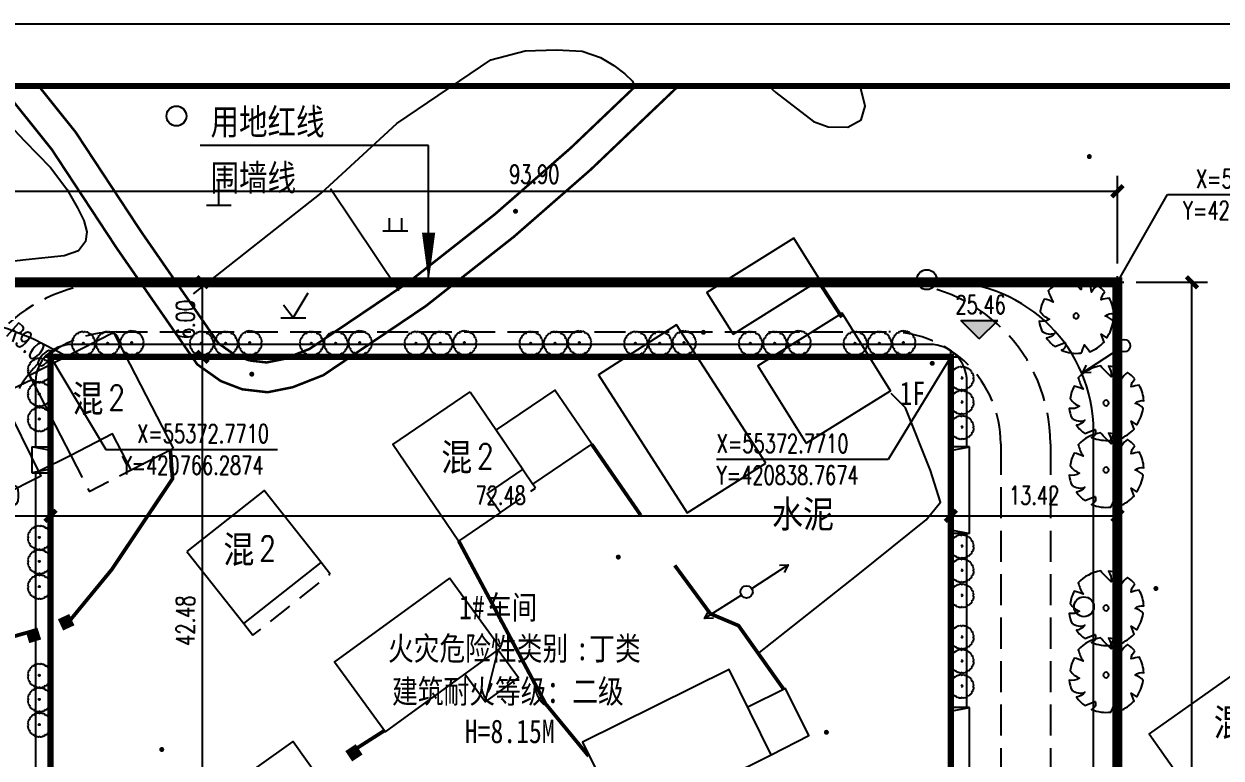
# Model space of a CAD drawing. Header units: millimetres. Extents: x 420716 to 421013, y 55190 to 55400.
# Drawn here: x 420764.2 to 420860.5, y 55340.5 to 55399.6 of the extents above; entities that cross this region are included whole.
import ezdxf
from ezdxf.enums import TextEntityAlignment as Align

# ---------------------------------------------------------------- set-up
doc = ezdxf.new("R2010")
doc.units = ezdxf.units.MM
for name, pattern in [('DASH', [0.35, 0.25, -0.1]), ('X2', [10, 8, -2]), ('X5', [3, 2, -1])]:
    doc.linetypes.add(name, pattern=pattern)
doc.layers.add('0 - 已设计道路边线', color=140, linetype='Continuous', lineweight=50)
for name, color, linetype in [('0 - 建筑控制线', 40, 'Continuous'), ('0 - 新建建筑', 7, 'Continuous'), ('0 - 消防车道', 40, 'Continuous'), ('0 - 绿化2', 74, 'Continuous'), ('0-建筑立面', 255, 'Continuous'), ('DIM_COOR', 171, 'Continuous'), ('DIM_ELEV', 171, 'Continuous'), ('DIM_LEAD', 171, 'Continuous'), ('LV', 3, 'Continuous'), ('PUB_DIM', 171, 'Continuous'), ('PUB_TEXT', 7, 'Continuous'), ('STAIR', 3, 'Continuous'), ('TK', 4, 'Continuous'), ('TREE', 74, 'Continuous'), ('地形图', 252, 'Continuous'), ('道路网', 7, 'Continuous')]:
    doc.layers.add(name, color=color, linetype=linetype)
doc.styles.add('_TCH_DIM', font='SIMPLEX', dxfattribs={"bigfont": 'GBCBIG'})
doc.styles.add('_TCH_DIM_T3', font='SIMPLEX', dxfattribs={"width": 0.705882, "bigfont": 'GBCBIG'})
doc.styles.add('HT', font='simhei.ttf', dxfattribs={"width": 0.8})
doc.styles.add('HZTXT', font='TXT.shx', dxfattribs={"bigfont": 'HZTXT.shx'})
doc.styles.add('ROMANS', font='ROMANS.shx', dxfattribs={"width": 0.8})
doc.styles.get("Standard").update_dxf_attribs({"font": 'txt', "bigfont": 'gbcbig.shx'})
doc.styles.add('宋体', font='', dxfattribs={"width": 0.8})
doc.styles.get('宋体').set_extended_font_data('SimSun')
doc.linetypes.add('1161', pattern='A,0,[149,AAA.SHX,S=0.15,R=0,X=0,Y=0],-1.6', length=1.6)
doc.linetypes.add('443', pattern='A,9.4,[169,AAA.SHX,S=1,R=0,X=0,Y=0.15],0.6', length=10)
doc.linetypes.add('FENCELINE2', pattern='A,6.35,-2.54,[132,ltypeshp.shx,S=2.54,R=0,X=-2.54,Y=0],-2.54,25.4', length=36.83)
doc.dimstyles.new('_TCH_ARCH_M_M&&1', dxfattribs={"dimtxt": 1.4875, "dimasz": 0.9, "dimexe": 1.25, "dimexo": 1.5, "dimgap": 0.63125, "dimtad": 1, "dimzin": 0, "dimdsep": 46, "dimtxsty": '_TCH_DIM_T3', "dimblk": 'ARCHTICK', "dimcen": 0.09, "dimclrt": 7, "dimazin": 2, "dimtfac": 1, "dimtix": 1, "dimtmove": 2, "dimatfit": 3, "dimfxl": 0, "dimtolj": 1, "dimtzin": 0, "dimarcsym": 0})

# ---------------------------------------------------------------- blocks, each defined once
blk = doc.blocks.new('BRANCHD', base_point=(0.5, 0.5))
for p, q in [((0.951, 0.743), (0.931, 0.754)), ((0.962, 0.694), (0.951, 0.743)), ((0.974, 0.687), (0.962, 0.694)), ((0.97, 0.587), (0.994, 0.594)), ((0.97, 0.571), (0.97, 0.587)), ((1.008, 0.55), (0.97, 0.571)), ((0.987, 0.668), (0.974, 0.687)), ((0.982, 0.647), (0.987, 0.668)), ((0.997, 0.62), (0.982, 0.647)), ((0.994, 0.594), (0.997, 0.62)), ((0.998, 0.504), (1.008, 0.52)), ((1.008, 0.52), (1.008, 0.55))]:
    blk.add_line(p, q)
blk = doc.blocks.new('M_F16')
at = {"xscale": 1016, "yscale": 1016, "zscale": 1016}
for rotation in [90, 59.99999999999999, 150, 180, 120, 30, 330.0000000000001, 210, 240, 270, 300.0000000000001]:
    blk.add_blockref('BRANCHD', (3, 9), dxfattribs=dict(at, rotation=rotation))
blk.add_blockref('BRANCHD', (3, 9), dxfattribs=at)
at = {"width": 0.8, "flags": 9}
for tag in ['YSIZE', 'XSIZE']:
    blk.add_attdef(tag, (0, 0), '', height=0.2, dxfattribs=at)
blk = doc.blocks.new('SHU1')
at = {"layer": 'LV'}
for radius in [137, 92.1]:
    blk.add_circle((214, 644), radius, dxfattribs=at)
at = {"layer": 'LV', "xscale": 4.5, "yscale": 4.5, "zscale": 4.5}
blk.add_blockref('M_F16', (267, 678), dxfattribs=at)
blk = doc.blocks.new('$plan$00003853')
at = {"layer": '0 - 绿化2'}
blk.add_lwpolyline([(227, 1020, -0.064779), (482, 928, -0.140502), (396, 691, 0.022693), (675, 782, -0.079452), (887, 533, 0.167891), (592, 468, 0.027315), (999, 345, -0.172277), (998, -362, -0.066723), (654, -389, -0.062305), (849, -572, -0.091342), (592, -836, -0.143439), (285, -705, 0.213293), (366, -986, -0.068191), (89, -1047, -0.278754), (-132, -757, 0.22121), (-146, -1029, -0.081068), (-464, -929, 0.034822), (-501, -626, 0.431768), (-644, -818, -0.134445), (-967, -375, -0.054829), (-808, -178, 0.035323), (-1051, -141, -0.115847), (-1001, 342), (-767, 368), (-931, 457, -0.12079), (-611, 836, -0.192954), (-378, 705, 0.24867), (-432, 953, -0.109754), (15, 1047, -0.045563), (77, 823, 0.166126)], format="xyb", close=True, dxfattribs=at)
blk.add_circle((13, -7), 75.6, dxfattribs=at)
blk = doc.blocks.new('gc111')
for p, q in [((0, 0), (0, 2)), ((-1, 0), (1, 0))]:
    blk.add_line(p, q)
blk = doc.blocks.new('gc002')
at = {"const_width": 1}
blk.add_lwpolyline([(-0.5, 0), (0.5, 0)], dxfattribs=at)
blk = doc.blocks.new('gc013b')
at = {"linetype": 'Continuous'}
blk.add_line((0.5, 0), (4, 0), dxfattribs=at)
at = {"linetype": 'Continuous', "flags": 128}
blk.add_lwpolyline([(3.388, 0.354), (4, 0), (3.388, -0.354)], dxfattribs=at)
blk = doc.blocks.new('gc170')
at = {"linetype": 'Continuous'}
blk.add_circle((0, 0), 0.5, dxfattribs=at)
blk = doc.blocks.new('gc122')
blk.add_circle((0, 0), 0.8)
blk = doc.blocks.new('gc119')
for p, q in [((-0.5, 1), (-0.5, 0)), ((0.5, 1), (0.5, 0)), ((-1, 0), (1, 0))]:
    blk.add_line(p, q)
blk = doc.blocks.new('gc123')
for p, q in [((0, 0), (1.2, 2)), ((0, 0), (-0.8, 1)), ((-1, 0), (1, 0))]:
    blk.add_line(p, q)
blk = doc.blocks.new('GC200')
at = {"linetype": 'Continuous', "const_width": 0.2, "flags": 128}
blk.add_lwpolyline([(-0.1, 0, 1), (0.1, 0, 1)], format="xyb", close=True, dxfattribs=at)
blk = doc.blocks.new('DX')
at = {"layer": '地形图', "color": 250, "linetype": '1161', "elevation": 26.357, "flags": 128}
blk.add_lwpolyline([(420777.814, 55377.833), (420788.094, 55385.937), (420794.165, 55391.553), (420801.741, 55396.673), (420804.493, 55397.386), (420807.013, 55397.466), (420809.085, 55397.37), (420810.565, 55396.85), (420811.629, 55396.21), (420812.533, 55395.538), (420813.149, 55394.946), (420813.301, 55394.53)], dxfattribs=at)
at = {"layer": '地形图', "color": 250, "linetype": 'Continuous', "flags": 128}
for points, elevation in [([(420764.314, 55380.561), (420758.506, 55379.905), (420755.178, 55379.569), (420753.13, 55379.553), (420751.658, 55379.841), (420750.762, 55380.817), (420750.058, 55383.009), (420749.898, 55390.065), (420750.073, 55392.657), (420750.601, 55394.145), (420750.908, 55394.564)], 25.922), ([(420760.026, 55394.564), (420764.202, 55390.161), (420766.282, 55388.001), (420767.594, 55386.273), (420768.474, 55384.753), (420768.97, 55383.745), (420769.21, 55382.817), (420769.098, 55382.049), (420768.554, 55381.297), (420767.402, 55380.897), (420764.314, 55380.561)], 25.922), ([(420824.11, 55394.564), (420824.681, 55394.051), (420827.705, 55391.715), (420828.905, 55391.283), (420830.473, 55391.251), (420831.545, 55391.843), (420831.881, 55392.947), (420831.545, 55394.259), (420831.347, 55394.564)], 25.922), ([(420728.423, 55378.901), (420729.663, 55378.926), (420735.855, 55378.702), (420741.295, 55378.335), (420746.943, 55377.727), (420751.391, 55377.055), (420755.551, 55376.495), (420759.791, 55375.887), (420762.831, 55375.055), (420764.879, 55374.239), (420767.519, 55372.863)], 26), ([(420764.782, 55370.923), (420762.299, 55369.736)], 28.646), ([(420767.916, 55364.828), (420765.33, 55363.535)], 28.604)]:
    blk.add_lwpolyline(points, dxfattribs=dict(at, elevation=elevation))
at = {"layer": '地形图', "color": 250, "linetype": 'X2', "const_width": 0.2, "flags": 128}
for points, elevation in [([(420762.305, 55394.564), (420766.394, 55389.46), (420771.612, 55381.528), (420778.107, 55372.154), (420780.003, 55370.813), (420781.727, 55370.152), (420781.813, 55370.142)], 24.92), ([(420782.297, 55372.472), (420783.673, 55372.312), (420785.113, 55372.6), (420787.145, 55373.4), (420795.113, 55378.776), (420802.089, 55384.264), (420808.185, 55389.593), (420813.397, 55394.564)], 26.654)]:
    blk.add_lwpolyline(points, dxfattribs=dict(at, elevation=elevation))
at = {"layer": '地形图', "color": 250, "linetype": 'Continuous', "const_width": 0.2, "flags": 128}
for points, elevation in [([(420765.342, 55394.564), (420768.312, 55390.855), (420773.577, 55382.856), (420779.817, 55373.848), (420781.129, 55372.92), (420782.297, 55372.472)], 26.654), ([(420781.813, 55370.142), (420783.771, 55369.914), (420785.786, 55370.317), (420788.256, 55371.289), (420796.511, 55376.859), (420803.604, 55382.44), (420809.785, 55387.842), (420816.833, 55394.564)], 24.92)]:
    blk.add_lwpolyline(points, dxfattribs=dict(at, elevation=elevation))
at = {"layer": '地形图', "color": 250, "linetype": '1161', "flags": 128}
for points in [[(420788.841, 55386.321), (420794.345, 55378.118)], [(420823.22, 55348.855), (420831.316, 55355.233), (420836.792, 55359.649), (420837.941, 55361.062), (420837.145, 55363.623), (420835.114, 55368.657), (420833.965, 55369.804)]]:
    blk.add_lwpolyline(points, dxfattribs=at)
at = {"layer": '地形图', "color": 250, "linetype": 'Continuous', "flags": 128}
for points in [[(420821.235, 55374.595), (420828.227, 55378.963), (420826.128, 55382.323), (420819.136, 55377.955), (420821.235, 55374.595)], [(420827.12, 55365.812), (420833.904, 55370.036), (420830.02, 55376.274), (420823.236, 55372.05), (420827.12, 55365.812)], [(420823.875, 55364.218), (420816.696, 55375.343), (420810.404, 55371.319), (420817.557, 55360.212), (420823.875, 55364.218)], [(420776.183, 55365.411), (420771.39, 55374.734), (420764.614, 55371.251), (420767.916, 55364.828)], [(420805.128, 55362.517), (420809.859, 55365.73), (420806.897, 55370.09), (420802.167, 55366.876), (420805.128, 55362.517)], [(420762.387, 55369.556), (420765.515, 55363.156), (420756.24, 55358.478), (420753.049, 55364.834), (420762.387, 55369.556)], [(420800.084, 55369.943), (420804.315, 55363.714), (420801.454, 55361.77), (420802.506, 55360.221), (420799.142, 55357.935), (420793.857, 55365.714), (420800.084, 55369.943)], [(420772.787, 55363.665), (420771.293, 55366.557), (420767.916, 55364.828)], [(420772.787, 55363.665), (420776.183, 55365.411)], [(420777.258, 55357.087), (420781.845, 55351.289), (420788.073, 55356.216), (420783.485, 55362.014), (420777.258, 55357.087)], [(420798.4, 55354.958), (420789.152, 55348.222), (420793.265, 55342.574), (420802.513, 55349.31), (420798.4, 55354.958)], [(420802.33, 55349.177), (420803.954, 55346.95), (420801.279, 55345), (420799.656, 55347.229)], [(420801.279, 55345), (420802.33, 55349.177)], [(420864.6, 55349.383), (420854.728, 55342.423), (420859.08, 55336.251), (420868.952, 55343.212), (420864.6, 55349.383)], [(420812.523, 55334.881), (420824.315, 55340.721), (420820.917, 55347.582), (420809.125, 55341.742), (420812.523, 55334.881)], [(420824.315, 55340.721), (420827.334, 55342.294), (420825.46, 55346.063), (420822.416, 55344.555)], [(420788.215, 55338.443), (420779.143, 55331.979), (420776.745, 55335.345), (420785.817, 55341.809), (420788.215, 55338.443)]]:
    blk.add_lwpolyline(points, dxfattribs=at)
at = {"layer": '地形图', "color": 250, "linetype": '443', "const_width": 0.3, "flags": 128}
for points, elevation in [([(420829.999, 55375.944), (420828.092, 55378.878)], 27.736), ([(420767.776, 55351.446), (420771.232, 55355.654), (420776.112, 55362.95), (420775.94, 55365.285)], 27.764), ([(420813.808, 55360.007), (420809.859, 55365.73)], 27.176), ([(420799.153, 55357.946), (420806.144, 55344.839), (420809.609, 55340.625)], 26.896), ([(420825.31, 55346.008), (420821.68, 55351.127), (420819.408, 55352.087), (420816.544, 55355.975)], 27.176), ([(420762.303, 55349.968), (420764.662, 55350.637)], 27.806), ([(420793.185, 55342.684), (420790.8, 55341.159)], 28.016)]:
    blk.add_lwpolyline(points, dxfattribs=dict(at, elevation=elevation))
at = {"layer": '地形图', "color": 250, "linetype": 'X5', "flags": 128}
for points in [[(420767.916, 55364.828), (420769.407, 55361.926), (420772.787, 55363.665)], [(420802.506, 55360.221), (420805.333, 55362.205), (420805.128, 55362.517)], [(420781.845, 55351.289), (420782.589, 55350.347), (420788.818, 55355.275), (420788.073, 55356.216)]]:
    blk.add_lwpolyline(points, dxfattribs=at)
at = {"layer": '地形图', "color": 250}
for name, p in [('gc122', (420776.427, 55392.151)), ('gc111', (420779.841, 55384.973)), ('gc119', (420794.045, 55382.92)), ('gc122', (420836.834, 55378.98)), ('gc123', (420785.838, 55375.917)), ('gc170', (420852.719, 55373.66)), ('gc170', (420822.327, 55353.842)), ('gc122', (420849.488, 55352.647))]:
    blk.add_blockref(name, p, dxfattribs=at)
at = {"layer": '地形图', "color": 250, "linetype": 'Continuous'}
for p in [(420849.919, 55388.885, 25.734), (420803.726, 55384.482, 25.796), (420818.855, 55374.74, 24.919), (420837.271, 55372.241, 25.811), (420782.494, 55371.37, 25.801), (420811.999, 55356.643, 25.88), (420855.28, 55354.117, 25.622), (420828.752, 55342.54, 25.362), (420775.246, 55341.154, 25.548)]:
    blk.add_blockref('GC200', p, dxfattribs=at)
at = {"layer": '地形图', "color": 250}
for name, p, rotation in [('gc013b', (420852.719, 55373.66), 213.1086717335287), ('gc013b', (420822.327, 55353.842), 33.10867173352867), ('gc013b', (420822.327, 55353.842), 212.3445827327357), ('gc002', (420767.552, 55351.397), 24.84272573362206), ('gc002', (420764.912, 55350.341), 197.5920557325212), ('gc002', (420790.72, 55340.886), 303.7391567303591)]:
    blk.add_blockref(name, p, dxfattribs=dict(at, rotation=rotation))
at = {"layer": '地形图', "color": 250, "style": 'HZTXT'}
for s, p in [('混', (420769.307, 55369.424)), ('混', (420798.99, 55364.705)), ('水泥', (420826.87, 55360.146)), ('混', (420781.451, 55357.286)), ('混', (420861.179, 55343.358))]:
    blk.add_text(s, height=2.5, dxfattribs=at).set_placement(p, align=Align.MIDDLE)
at = {"layer": '地形图', "color": 250, "style": 'ROMANS', "width": 0.8}
for p in [(420770.93, 55368.477, 25.658), (420800.612, 55363.758, 25.658), (420783.073, 55356.339, 25.658)]:
    blk.add_text('2', height=2, dxfattribs=at).set_placement(p)
blk = doc.blocks.new('A$C18C27DA3')
at = {"layer": '0-建筑立面', "color": 6}
blk.add_lwpolyline([(73980, 1500), (1500, 1500), (1500, 43980), (73980, 43980)], close=True, dxfattribs=at)
at = {"layer": 'STAIR', "lineweight": -2}
for p, q in [((0, 36740), (0, 34640)), ((0, 36740), (1500, 36740)), ((1500, 36440), (0, 36740)), ((1500, 36740), (1500, 34640)), ((75480, 36740), (73980, 36740)), ((73980, 29740), (73980, 36740)), ((73980, 36440), (75480, 36740)), ((75480, 29740), (75480, 36740)), ((1500, 34940), (0, 34640)), ((0, 34640), (1500, 34640)), ((73980, 30040), (75480, 29740)), ((75480, 29740), (73980, 29740)), ((75480, 15740), (73980, 15740)), ((73980, 8740), (73980, 15740)), ((73980, 15440), (75480, 15740)), ((75480, 8740), (75480, 15740)), ((73980, 9040), (75480, 8740)), ((75480, 8740), (73980, 8740)), ((33740, 0), (33740, 1500)), ((33740, 1500), (41740, 1500)), ((34040, 1500), (33740, 0)), ((41440, 1500), (41740, 0)), ((41740, 0), (41740, 1500)), ((33740, 0), (41740, 0))]:
    blk.add_line(p, q, dxfattribs=at)
blk = doc.blocks.new('rqwr')
at = {"layer": '0 - 消防车道', "linetype": 'DASH', "ltscale": 10}
for p, q in [((420772.287, 55378.771), (420833.787, 55378.771)), ((420771.587, 55374.771), (420833.787, 55374.771)), ((420842.787, 55365.771), (420842.787, 55312.791)), ((420846.787, 55365.771), (420846.787, 55312.791))]:
    blk.add_line(p, q, dxfattribs=at)
for centre, radius, start, end in [((420771.587, 55365.771), 13, 90, 180), ((420833.787, 55365.771), 13, 0, 90), ((420771.587, 55365.771), 9, 90, 180), ((420833.787, 55365.771), 9, 0, 90)]:
    blk.add_arc(centre, radius, start, end, dxfattribs=at)
at = {"layer": 'PUB_DIM', "lineweight": -2}
blk.add_lwpolyline([(420761.835, 55374.367, 0, 0, 0), (420764.085, 55372.383, 0.33, 0, 0), (420764.836, 55371.722, 0, 0, 0)], format="xyseb", dxfattribs=at)
at = {"layer": 'PUB_DIM', "color": 7, "lineweight": -2, "style": '_TCH_DIM', "width": 0.705882}
blk.add_text('R9.00', height=1.4875, rotation=318.60742, dxfattribs=at).set_placement((420762.627, 55374.509))
at = {"layer": 'PUB_TEXT', "lineweight": -2, "style": '宋体', "width": 0.8}
blk.add_text('1F', height=1.8987, dxfattribs=at).set_placement((420834.638, 55368.876))
blk = doc.blocks.new('GeYuanFrame_78437723', base_point=(18.76, 4.34))
at = {"layer": 'TK'}
blk.add_line((43.76, 414.34), (602.76, 414.34), dxfattribs=at)
blk.add_lwpolyline([(18.76, 424.34), (612.76, 424.34), (612.76, 4.34), (18.76, 4.34), (18.76, 424.34)], dxfattribs=at)
at = {"layer": 'TK', "const_width": 1}
blk.add_lwpolyline([(602.76, 414.34), (43.76, 414.34), (43.76, 14.34), (602.76, 14.34)], close=True, dxfattribs=at)
blk = doc.blocks.new('_ArchTick')
at = {"color": 0, "linetype": 'ByBlock', "const_width": 0.4}
blk.add_lwpolyline([(-0.5, -0.5), (0.5, 0.5)], dxfattribs=at)
blk = doc.blocks.new('*D56')
at = {"layer": 'Defpoints', "color": 0, "lineweight": -2}
for p in [(420852.183, 55386.091), (420758.287, 55378.771), (420852.183, 55378.771)]:
    blk.add_point(p, dxfattribs=at)
at = {"layer": 'PUB_DIM', "color": 0, "lineweight": -2}
for p, q in [((420758.287, 55380.271), (420758.287, 55387.341)), ((420852.183, 55380.271), (420852.183, 55387.341)), ((420758.287, 55386.091), (420852.183, 55386.091))]:
    blk.add_line(p, q, dxfattribs=at)
at = {"layer": 'PUB_DIM', "color": 0, "lineweight": -2, "xscale": 0.9, "yscale": 0.9, "zscale": 0.9, "rotation": 180}
blk.add_blockref('_ArchTick', (420758.287, 55386.091), dxfattribs=at)
at = {"layer": 'PUB_DIM', "color": 0, "lineweight": -2, "xscale": 0.9, "yscale": 0.9, "zscale": 0.9}
blk.add_blockref('_ArchTick', (420852.183, 55386.091), dxfattribs=at)
at = {"layer": 'PUB_DIM', "color": 7, "insert": (420805.235, 55387.466), "char_height": 1.4875, "attachment_point": 5, "style": '_TCH_DIM_T3'}
blk.add_mtext('\\A1;93.90', dxfattribs=at)
blk = doc.blocks.new('*D57')
at = {"layer": 'Defpoints', "color": 0, "lineweight": -2}
for p in [(420852.183, 55378.771), (420858.183, 55378.771), (420852.181, 55236.771)]:
    blk.add_point(p, dxfattribs=at)
at = {"layer": 'PUB_DIM', "color": 0, "lineweight": -2}
for p, q in [((420853.683, 55378.771), (420859.433, 55378.771)), ((420858.181, 55236.771), (420858.183, 55378.771)), ((420853.681, 55236.771), (420859.431, 55236.771))]:
    blk.add_line(p, q, dxfattribs=at)
at = {"layer": 'PUB_DIM', "color": 0, "lineweight": -2, "xscale": 0.9, "yscale": 0.9, "zscale": 0.9}
for p, rotation in [((420858.183, 55378.771), 89.99896035443862), ((420858.181, 55236.771), 269.9989603544386)]:
    blk.add_blockref('_ArchTick', p, dxfattribs=dict(at, rotation=rotation))
at = {"layer": 'PUB_DIM', "color": 7, "insert": (420856.807, 55307.771), "char_height": 1.4875, "attachment_point": 5, "rotation": 89.99896, "style": '_TCH_DIM_T3'}
blk.add_mtext('\\A1;142.00', dxfattribs=at)
blk = doc.blocks.new('*D65')
at = {"layer": 'Defpoints', "color": 0, "lineweight": -2}
for p in [(420770.769, 55378.771), (420778.528, 55378.771), (420770.769, 55372.771)]:
    blk.add_point(p, dxfattribs=at)
at = {"layer": 'PUB_DIM', "color": 0, "lineweight": -2}
for p, q in [((420772.269, 55378.771), (420779.778, 55378.771)), ((420778.528, 55372.771), (420778.528, 55378.771)), ((420772.269, 55372.771), (420779.778, 55372.771))]:
    blk.add_line(p, q, dxfattribs=at)
at = {"layer": 'PUB_DIM', "color": 0, "lineweight": -2, "xscale": 0.9, "yscale": 0.9, "zscale": 0.9}
for p, rotation in [((420778.528, 55378.771), 90), ((420778.528, 55372.771), 270)]:
    blk.add_blockref('_ArchTick', p, dxfattribs=dict(at, rotation=rotation))
at = {"layer": 'PUB_DIM', "color": 7, "insert": (420777.153, 55375.771), "char_height": 1.4875, "attachment_point": 5, "rotation": 90, "style": '_TCH_DIM_T3'}
blk.add_mtext('\\A1;6.00', dxfattribs=at)
blk = doc.blocks.new('*D66')
at = {"layer": 'Defpoints', "color": 0, "lineweight": -2}
for p in [(420770.769, 55372.771), (420778.528, 55372.771), (420770.769, 55330.291)]:
    blk.add_point(p, dxfattribs=at)
at = {"layer": 'PUB_DIM', "color": 0, "lineweight": -2}
for p, q in [((420772.269, 55372.771), (420779.778, 55372.771)), ((420778.528, 55330.291), (420778.528, 55372.771)), ((420772.269, 55330.291), (420779.778, 55330.291))]:
    blk.add_line(p, q, dxfattribs=at)
at = {"layer": 'PUB_DIM', "color": 0, "lineweight": -2, "xscale": 0.9, "yscale": 0.9, "zscale": 0.9}
for p, rotation in [((420778.528, 55372.771), 90), ((420778.528, 55330.291), 270)]:
    blk.add_blockref('_ArchTick', p, dxfattribs=dict(at, rotation=rotation))
at = {"layer": 'PUB_DIM', "color": 7, "insert": (420777.153, 55351.531), "char_height": 1.4875, "attachment_point": 5, "rotation": 90, "style": '_TCH_DIM_T3'}
blk.add_mtext('\\A1;42.48', dxfattribs=at)
blk = doc.blocks.new('*D76')
at = {"layer": 'Defpoints', "color": 0, "lineweight": -2}
for p in [(420758.287, 55363.416), (420766.287, 55363.416), (420766.287, 55359.968)]:
    blk.add_point(p, dxfattribs=at)
at = {"layer": 'PUB_DIM', "color": 0, "lineweight": -2}
for p, q in [((420758.287, 55361.916), (420758.287, 55358.718)), ((420766.287, 55361.916), (420766.287, 55358.718)), ((420758.287, 55359.968), (420766.287, 55359.968))]:
    blk.add_line(p, q, dxfattribs=at)
at = {"layer": 'PUB_DIM', "color": 0, "lineweight": -2, "xscale": 0.9, "yscale": 0.9, "zscale": 0.9, "rotation": 180}
blk.add_blockref('_ArchTick', (420758.287, 55359.968), dxfattribs=at)
at = {"layer": 'PUB_DIM', "color": 0, "lineweight": -2, "xscale": 0.9, "yscale": 0.9, "zscale": 0.9}
blk.add_blockref('_ArchTick', (420766.287, 55359.968), dxfattribs=at)
at = {"layer": 'PUB_DIM', "color": 7, "insert": (420762.287, 55361.618), "char_height": 1.4875, "attachment_point": 5, "style": '_TCH_DIM_T3'}
blk.add_mtext('\\A1;8.00', dxfattribs=at)
blk = doc.blocks.new('*D77')
at = {"layer": 'Defpoints', "color": 0, "lineweight": -2}
for p in [(420766.287, 55363.416), (420838.767, 55363.416), (420838.767, 55359.968)]:
    blk.add_point(p, dxfattribs=at)
at = {"layer": 'PUB_DIM', "color": 0, "lineweight": -2}
for p, q in [((420766.287, 55361.916), (420766.287, 55358.718)), ((420838.767, 55361.916), (420838.767, 55358.718)), ((420766.287, 55359.968), (420838.767, 55359.968))]:
    blk.add_line(p, q, dxfattribs=at)
at = {"layer": 'PUB_DIM', "color": 0, "lineweight": -2, "xscale": 0.9, "yscale": 0.9, "zscale": 0.9, "rotation": 180}
blk.add_blockref('_ArchTick', (420766.287, 55359.968), dxfattribs=at)
at = {"layer": 'PUB_DIM', "color": 0, "lineweight": -2, "xscale": 0.9, "yscale": 0.9, "zscale": 0.9}
blk.add_blockref('_ArchTick', (420838.767, 55359.968), dxfattribs=at)
at = {"layer": 'PUB_DIM', "color": 7, "insert": (420802.527, 55361.618), "char_height": 1.4875, "attachment_point": 5, "style": '_TCH_DIM_T3'}
blk.add_mtext('\\A1;72.48', dxfattribs=at)
blk = doc.blocks.new('*D78')
at = {"layer": 'Defpoints', "color": 0, "lineweight": -2}
for p in [(420838.767, 55363.416), (420852.183, 55363.416), (420852.183, 55359.968)]:
    blk.add_point(p, dxfattribs=at)
at = {"layer": 'PUB_DIM', "color": 0, "lineweight": -2}
for p, q in [((420838.767, 55361.916), (420838.767, 55358.718)), ((420852.183, 55361.916), (420852.183, 55358.718)), ((420838.767, 55359.968), (420852.183, 55359.968))]:
    blk.add_line(p, q, dxfattribs=at)
at = {"layer": 'PUB_DIM', "color": 0, "lineweight": -2, "xscale": 0.9, "yscale": 0.9, "zscale": 0.9, "rotation": 180}
blk.add_blockref('_ArchTick', (420838.767, 55359.968), dxfattribs=at)
at = {"layer": 'PUB_DIM', "color": 0, "lineweight": -2, "xscale": 0.9, "yscale": 0.9, "zscale": 0.9}
blk.add_blockref('_ArchTick', (420852.183, 55359.968), dxfattribs=at)
at = {"layer": 'PUB_DIM', "color": 7, "insert": (420845.475, 55361.618), "char_height": 1.4875, "attachment_point": 5, "style": '_TCH_DIM_T3'}
blk.add_mtext('\\A1;13.42', dxfattribs=at)

msp = doc.modelspace()

# ---------------------------------------------------------------- hatches: boundary and pattern name
at = {"layer": 'DIM_ELEV', "lineweight": -2}
msp.add_hatch(color=256, dxfattribs=at).paths.add_polyline_path([(420841.062, 55374.202), (420839.562, 55375.702), (420842.562, 55375.702)])

# ---------------------------------------------------------------- linework, layer by layer
at = {"color": 1, "linetype": 'X5', "const_width": 0.8, "flags": 128}
msp.add_lwpolyline([(420758.287, 55378.771), (420852.183, 55378.771), (420852.183, 55236.771), (420758.287, 55236.771), (420758.287, 55378.771)], dxfattribs=at)
at = {"layer": '0 - 已设计道路边线', "color": 3, "lineweight": -2}
for p, q in [((420837.067, 55373.771), (420768.087, 55373.771)), ((420765.087, 55370.771), (420765.087, 55365.531)), ((420840.067, 55365.531), (420840.067, 55370.771)), ((420765.087, 55363.431), (420765.087, 55332.091)), ((420840.067, 55344.531), (420840.067, 55358.531))]:
    msp.add_line(p, q, dxfattribs=at)
for centre, start, end in [((420768.087, 55370.771), 90, 180), ((420837.067, 55370.771), 0, 90)]:
    msp.add_arc(centre, 3, start, end, dxfattribs=at)
at = {"layer": '0 - 建筑控制线', "color": 0, "linetype": 'FENCELINE2', "ltscale": 0.2, "const_width": 0.2}
msp.add_lwpolyline([(420852.183, 55244.771), (420852.183, 55378.771), (420758.287, 55378.771), (420758.287, 55236.771), (420825.381, 55236.771)], dxfattribs=at)
at = {"layer": '0 - 新建建筑', "const_width": 0.5}
msp.add_lwpolyline([(420766.287, 55330.291), (420766.287, 55372.771), (420838.767, 55372.771), (420838.767, 55330.291)], close=True, dxfattribs=at)
at = {"layer": 'DIM_COOR', "color": 3, "lineweight": -2}
for p, q in [((420852.183, 55378.771), (420856.209, 55385.83)), ((420856.209, 55385.83), (420869.794, 55385.83)), ((420851.683, 55378.771), (420852.683, 55378.771)), ((420852.183, 55378.271), (420852.183, 55379.271)), ((420766.287, 55372.271), (420766.287, 55373.271)), ((420838.767, 55372.271), (420838.767, 55373.271)), ((420765.787, 55372.771), (420766.787, 55372.771)), ((420766.287, 55372.771), (420770.755, 55365.31)), ((420838.767, 55372.771), (420833.718, 55364.511)), ((420838.267, 55372.771), (420839.267, 55372.771)), ((420770.755, 55365.31), (420784.56, 55365.31)), ((420833.718, 55364.511), (420819.913, 55364.511))]:
    msp.add_line(p, q, dxfattribs=at)
at = {"layer": 'DIM_ELEV', "lineweight": -2}
for p, q in [((420841.062, 55374.202), (420839.562, 55375.702)), ((420839.562, 55375.702), (420842.562, 55375.702)), ((420841.062, 55374.202), (420842.562, 55375.702))]:
    msp.add_line(p, q, dxfattribs=at)
at = {"layer": 'DIM_LEAD', "lineweight": -2}
for p, q in [((420796.729, 55389.775), (420778.333, 55389.775)), ((420796.729, 55378.771), (420796.729, 55389.775))]:
    msp.add_line(p, q, dxfattribs=at)
at = {"layer": 'DIM_LEAD'}
msp.add_lwpolyline([(420796.729, 55378.771, 0, 1.067, 0), (420796.729, 55382.771, 0, 0, 0)], format="xyseb", dxfattribs=at)
at = {"layer": '道路网', "color": 4, "linetype": 'Continuous'}
msp.add_line((420850.267, 55244.771), (420850.267, 55366.77), dxfattribs=at)
msp.add_arc((420838.267, 55366.77), 12, 0, 89.99896, dxfattribs=at)

# ---------------------------------------------------------------- block references
at = {"layer": '0 - 绿化2', "xscale": 0.002879999999999999, "yscale": -0.00288, "zscale": 0.002879999999999999, "rotation": 118.0922593969319}
for p in [(420848.886, 55376.035), (420851.299, 55369.025), (420851.299, 55363.635), (420851.299, 55352.521), (420851.299, 55347.131)]:
    msp.add_blockref('$plan$00003853', p, dxfattribs=at)
at = {"layer": '0-建筑立面', "xscale": 0.001, "yscale": 0.001, "zscale": 0.001}
msp.add_blockref('A$C18C27DA3', (420764.787, 55328.791), dxfattribs=at)
at = {"layer": 'Defpoints', "lineweight": -2}
msp.add_blockref('rqwr', (0, 0), dxfattribs=at)
at = {"layer": 'TK', "lineweight": -2, "xscale": 0.5, "yscale": 0.5, "zscale": 0.5}
msp.add_blockref('GeYuanFrame_78437723', (420715.923, 55189.564), dxfattribs=at)
at = {"layer": 'TREE', "extrusion": (0, 0, -1)}
for p, xscale, yscale, zscale, rotation in [((-420768.679, 55373.994), -0.0004110838609215419, 0.0004110836464220474, -0.0004110838609215419, 99.48893673752902), ((-420770.636, 55373.994), -0.0004110838609215419, 0.0004110836464220474, -0.0004110838609215419, 99.48893673752902), ((-420772.58, 55374.049), -0.0004110838609215419, 0.0004110836464220474, -0.0004110838609215419, 99.48893673752902), ((-420778.186, 55373.994), -0.0004110838609215419, 0.0004110836464220474, -0.0004110838609215419, 99.48893673752902), ((-420780.143, 55373.994), -0.0004110838609215419, 0.0004110836464220474, -0.0004110838609215419, 99.48893673752902), ((-420782.087, 55374.049), -0.0004110838609215419, 0.0004110836464220474, -0.0004110838609215419, 99.48893673752902), ((-420787.04, 55373.994), -0.0004110838609215419, 0.0004110836464220474, -0.0004110838609215419, 99.48893673752902), ((-420788.997, 55373.994), -0.0004110838609215419, 0.0004110836464220474, -0.0004110838609215419, 99.48893673752902), ((-420790.941, 55374.049), -0.0004110838609215419, 0.0004110836464220474, -0.0004110838609215419, 99.48893673752902), ((-420795.467, 55373.994), -0.0004110838609215419, 0.0004110836464220474, -0.0004110838609215419, 99.48893673752902), ((-420797.425, 55373.994), -0.0004110838609215419, 0.0004110836464220474, -0.0004110838609215419, 99.48893673752902), ((-420799.369, 55374.049), -0.0004110838609215419, 0.0004110836464220474, -0.0004110838609215419, 99.48893673752902), ((-420804.709, 55373.994), -0.0004110838609215419, 0.0004110836464220474, -0.0004110838609215419, 99.48893673752902), ((-420806.666, 55373.994), -0.0004110838609215419, 0.0004110836464220474, -0.0004110838609215419, 99.48893673752902), ((-420808.61, 55374.049), -0.0004110838609215419, 0.0004110836464220474, -0.0004110838609215419, 99.48893673752902), ((-420813.136, 55373.994), -0.0004110838609215419, 0.0004110836464220474, -0.0004110838609215419, 99.48893673752902), ((-420815.094, 55373.994), -0.0004110838609215419, 0.0004110836464220474, -0.0004110838609215419, 99.48893673752902), ((-420817.038, 55374.049), -0.0004110838609215419, 0.0004110836464220474, -0.0004110838609215419, 99.48893673752902), ((-420822.378, 55373.994), -0.0004110838609215419, 0.0004110836464220474, -0.0004110838609215419, 99.48893673752902), ((-420824.335, 55373.994), -0.0004110838609215419, 0.0004110836464220474, -0.0004110838609215419, 99.48893673752902), ((-420826.279, 55374.049), -0.0004110838609215419, 0.0004110836464220474, -0.0004110838609215419, 99.48893673752902), ((-420830.805, 55373.994), -0.0004110838609215419, 0.0004110836464220474, -0.0004110838609215419, 99.48893673752902), ((-420832.763, 55373.994), -0.0004110838609215419, 0.0004110836464220474, -0.0004110838609215419, 99.48893673752902), ((-420834.707, 55374.049), -0.0004110838609215419, 0.0004110836464220474, -0.0004110838609215419, 99.48893673752902), ((-420765.138, 55371.851), -0.0004110838609215419, 0.0004110836464220474, -0.0004110838609215419, 99.48893673752902), ((-420839.917, 55371.195), 0.0004110838609215419, 0.0004110838609215419, -0.0004110837350400002, 260.5110632624709), ((-420765.138, 55369.916), -0.0004110838609215419, 0.0004110836464220474, -0.0004110838609215419, 99.48893673752902), ((-420839.917, 55369.26), 0.0004110838609215419, 0.0004110838609215419, -0.0004110837350400002, 260.5110632624709), ((-420765.138, 55367.892), -0.0004110838609215419, 0.0004110836464220474, -0.0004110838609215419, 99.48893673752902), ((-420839.917, 55367.235), 0.0004110838609215419, 0.0004110838609215419, -0.0004110837350400002, 260.5110632624709), ((-420765.138, 55358.362), -0.0004110838609215419, 0.0004110836464220474, -0.0004110838609215419, 99.48893673752902), ((-420839.917, 55357.655), 0.0004110838609215419, 0.0004110838609215419, -0.0004110837350400002, 260.5110632624709), ((-420765.138, 55356.427), -0.0004110838609215419, 0.0004110836464220474, -0.0004110838609215419, 99.48893673752902), ((-420839.917, 55355.719), 0.0004110838609215419, 0.0004110838609215419, -0.0004110837350400002, 260.5110632624709), ((-420765.138, 55354.402), -0.0004110838609215419, 0.0004110836464220474, -0.0004110838609215419, 99.48893673752902), ((-420839.917, 55353.695), 0.0004110838609215419, 0.0004110838609215419, -0.0004110837350400002, 260.5110632624709), ((-420839.917, 55350.354), 0.0004110838609215419, 0.0004110838609215419, -0.0004110837350400002, 260.5110632624709), ((-420839.917, 55348.419), 0.0004110838609215419, 0.0004110838609215419, -0.0004110837350400002, 260.5110632624709), ((-420765.138, 55347.253), -0.0004110838609215419, 0.0004110836464220474, -0.0004110838609215419, 99.48893673752902), ((-420839.917, 55346.395), 0.0004110838609215419, 0.0004110838609215419, -0.0004110837350400002, 260.5110632624709), ((-420765.138, 55345.318), -0.0004110838609215419, 0.0004110836464220474, -0.0004110838609215419, 99.48893673752902), ((-420765.138, 55343.294), -0.0004110838609215419, 0.0004110836464220474, -0.0004110838609215419, 99.48893673752902)]:
    msp.add_blockref('SHU1', p, dxfattribs=dict(at, xscale=xscale, yscale=yscale, zscale=zscale, rotation=rotation))
at = {"layer": '地形图', "lineweight": -2}
msp.add_blockref('DX', (0, 0), dxfattribs=at)

# ---------------------------------------------------------------- texts
at = {"layer": 'PUB_TEXT', "lineweight": -2}
for s, height, style, width, p in [('用地红线', 2.103, 'HT', 0.8, (420779.173, 55390.639)), ('围墙线', 2.103, 'HT', 0.8, (420779.173, 55386.135)), ('X=55378.7712', 1.4875, '_TCH_DIM', 0.705882, (420858.494, 55386.355)), ('Y=420852.1834', 1.4875, '_TCH_DIM', 0.705882, (420857.444, 55383.809)), ('25.46', 1.4875, '_TCH_DIM', 0.705882, (420839.148, 55376.227)), ('X=55372.7710', 1.4875, '_TCH_DIM', 0.705882, (420773.26, 55365.843)), ('X=55372.7710', 1.4875, '_TCH_DIM', 0.705882, (420819.913, 55365.044)), ('Y=420766.2874', 1.4875, '_TCH_DIM', 0.705882, (420772.01, 55363.289)), ('Y=420838.7674', 1.4875, '_TCH_DIM', 0.705882, (420819.913, 55362.49)), ('车间', 1.8987, '宋体', 0.8, (420801.336, 55351.642)), ('1#', 1.8987, '宋体', 0.8, (420799.175, 55351.642)), ('火灾危险性类别', 1.8987, '宋体', 0.8, (420793.461, 55348.341)), ('丁类', 1.8987, '宋体', 0.8, (420809.664, 55348.341)), (':', 1.899, '宋体', 0.8, (420808.584, 55348.341)), ('建筑耐火等级：二级', 1.8987, '宋体', 0.8, (420793.787, 55344.881)), ('H=8.15M', 1.8987, '宋体', 0.8, (420799.645, 55341.67))]:
    msp.add_text(s, height=height, dxfattribs=dict(at, style=style, width=width)).set_placement(p)

# ---------------------------------------------------------------- dimensions: what is measured, and where the dimension line sits
at = {"layer": 'PUB_DIM'}
for p1, p2, distance, picture, middle in [((420758.287, 55378.771), (420852.183, 55378.771), 7.32, '*D56', (420805.235, 55387.466)), ((420770.769, 55372.771), (420770.769, 55378.771), -7.759, '*D65', (420777.153, 55375.771)), ((420852.181, 55236.771), (420852.183, 55378.771), -6, '*D57', (420856.807, 55307.771)), ((420770.769, 55330.291), (420770.769, 55372.771), -7.759, '*D66', (420777.153, 55351.531))]:
    dim = msp.add_aligned_dim(p1=p1, p2=p2, distance=distance, dimstyle='_TCH_ARCH_M_M&&1', dxfattribs=at)
    dim.commit()
    dim.dimension.update_dxf_attribs({"geometry": picture, "text_midpoint": middle})
for base, p1, p2, picture, middle in [((420766.287, 55359.968), (420758.287, 55363.416), (420766.287, 55363.416), '*D76', (420762.287, 55361.618)), ((420838.767, 55359.968), (420766.287, 55363.416), (420838.767, 55363.416), '*D77', (420802.527, 55361.618)), ((420852.183, 55359.968), (420838.767, 55363.416), (420852.183, 55363.416), '*D78', (420845.475, 55361.618))]:
    dim = msp.add_linear_dim(base=base, p1=p1, p2=p2, angle=0, dimstyle='_TCH_ARCH_M_M&&1', override={"dimgap": 0}, dxfattribs=at)
    dim.commit()
    dim.dimension.update_dxf_attribs({"geometry": picture, "text_midpoint": middle, "dimtype": 161})

doc.saveas('drawing.dxf')
